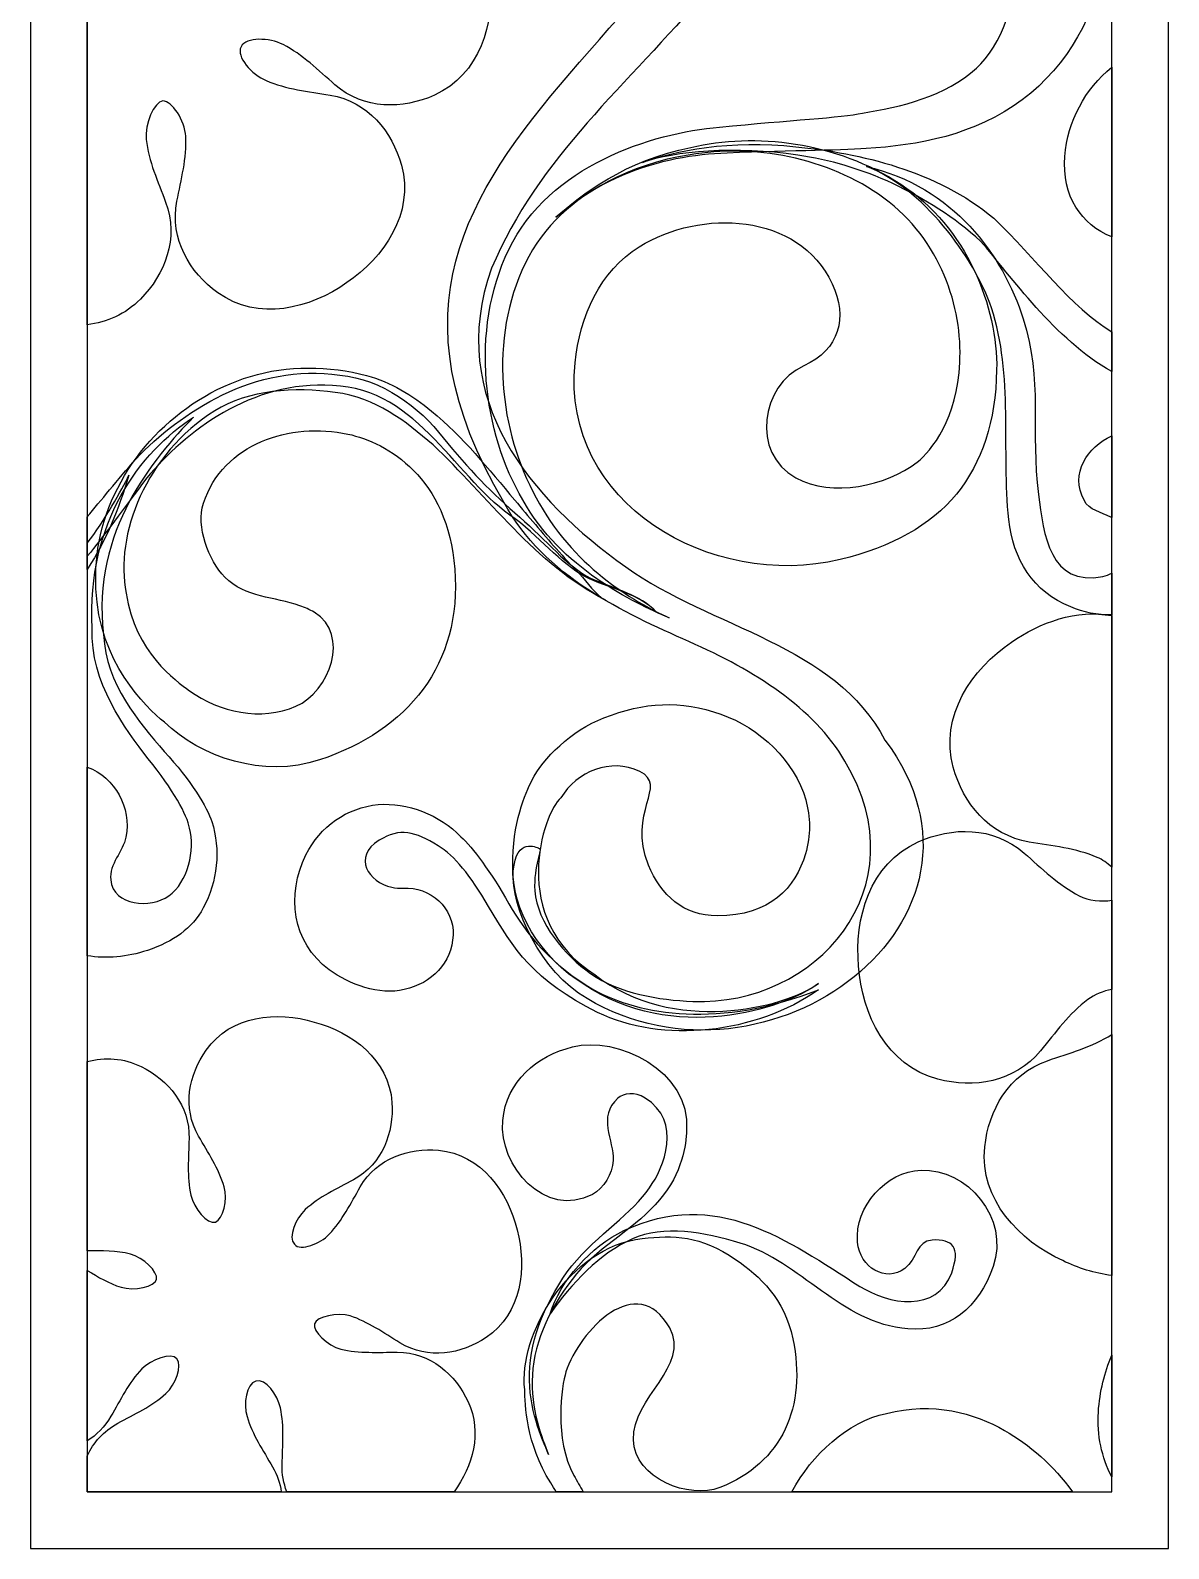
# Model space of a CAD drawing. Header units: centimetres. Extents: x -34 to 22, y -104 to 83.
# Drawn here: x -34.4 to 21.8, y -104.2 to -29.3 of the extents above; entities that cross this region are included whole.
import ezdxf

# ---------------------------------------------------------------- set-up
doc = ezdxf.new("R2010")
doc.units = ezdxf.units.CM
doc.header["$MEASUREMENT"] = 0
doc.layers.add('layer 1', color=7, linetype='Continuous')

msp = doc.modelspace()

# ---------------------------------------------------------------- linework, layer by layer
at = {"layer": 'layer 1', "color": 41}
for points, knots in [([(-34.3872, 83.0276), (-34.3872, 83.0276), (21.77445, 83.0276), (21.77445, 83.0276), (21.77445, 83.0276), (21.77445, 83.0276), (21.77445, -104.1779), (21.77445, -104.1779), (21.77445, -104.1779), (21.77445, -104.1779), (-34.3872, -104.1779), (-34.3872, -104.1779), (-34.3872, -104.1779), (-34.3872, -104.1779), (-34.3872, 83.0276), (-34.3872, 83.0276)], [0, 0, 0, 0, 0.2, 0.2, 0.2, 0.2, 0.4, 0.4, 0.4, 0.4, 0.6, 0.6, 0.6, 0.6, 1, 1, 1, 1]), ([(-31.57912, 80.21952), (-31.57912, 80.21952), (18.96637, 80.21952), (18.96637, 80.21952), (18.96637, 80.21952), (18.96637, 80.21952), (18.96637, -101.36982), (18.96637, -101.36982), (18.96637, -101.36982), (18.96637, -101.36982), (-31.57912, -101.36982), (-31.57912, -101.36982), (-31.57912, -101.36982), (-31.57912, -101.36982), (-31.57912, 80.21952), (-31.57912, 80.21952)], [0, 0, 0, 0, 0.2, 0.2, 0.2, 0.2, 0.4, 0.4, 0.4, 0.4, 0.6, 0.6, 0.6, 0.6, 1, 1, 1, 1]), ([(-9.31114, -69.6242), (-9.40737, -69.60324), (-10.4198, -69.03204), (-10.55868, -70.75728), (-10.55868, -70.75728), (-10.70484, -72.5133), (-9.19526, -75.74508), (-6.92243, -77.04113), (-6.92243, -77.04113), (1.98007, -82.34882), (14.42816, -73.11256), (7.77944, -64.29777), (7.77944, -64.29777), (5.29237, -59.56786), (-0.75993, -58.7877), (-5.01436, -55.75152), (-5.01436, -55.75152), (-9.65098, -52.44276), (-13.93763, -47.4739), (-11.63381, -41.02078), (-11.63381, -41.02078), (-7.05077, -30.10658), (6.33651, -26.2637), (5.03023, -9.3987), (5.03023, -9.3987), (5.20172, -1.86639), (-0.48643, 6.20875), (-8.55732, 5.68161), (-8.55732, 5.68161), (-14.96333, 5.80499), (-19.90292, 1.20635), (-19.93615, -2.79009), (-19.93615, -2.79009), (-20.28683, -6.76303), (-18.0925, -8.68052), (-17.90582, -8.81332), (-17.90582, -8.81332), (-16.96115, -9.626), (-16.02378, -9.82322), (-15.99177, -9.70197), (-15.99177, -9.70197), (-15.924, -9.53007), (-16.72037, -9.16207), (-17.50976, -8.38616), (-17.50976, -8.38616), (-17.66676, -8.26107), (-19.64442, -6.54545), (-19.30347, -2.85634), (-19.30347, -2.85634), (-19.30833, 0.79399), (-14.61195, 5.06635), (-8.5954, 4.93943), (-8.5954, 4.93943), (-2.37678, 4.75042), (2.6633, -2.26883), (3.27582, -9.57647), (3.27582, -9.57647), (4.0576, -29.33644), (-22.18608, -33.69724), (-11.0301, -52.55418), (-11.0301, -52.55418), (-9.00159, -56.26295), (-5.09074, -58.00855), (-1.89381, -59.43578), (-1.89381, -59.43578), (1.37707, -60.88053), (4.23264, -62.68356), (5.80614, -65.32631), (5.80614, -65.32631), (9.57183, -71.65058), (4.32472, -77.42605), (-1.69355, -77.18315), (-1.69355, -77.18315), (-3.38911, -77.11477), (-5.32908, -76.79722), (-6.74618, -75.80687), (-6.74618, -75.80687), (-7.99939, -74.93129), (-9.37952, -73.32041), (-9.49641, -71.72493), (-9.49641, -71.72493), (-9.58889, -70.46383), (-9.05426, -69.67232), (-9.31114, -69.6242)], [0, 0, 0, 0, 0.04545455, 0.04545455, 0.04545455, 0.04545455, 0.09090909, 0.09090909, 0.09090909, 0.09090909, 0.13636364, 0.13636364, 0.13636364, 0.13636364, 0.18181818, 0.18181818, 0.18181818, 0.18181818, 0.22727273, 0.22727273, 0.22727273, 0.22727273, 0.27272727, 0.27272727, 0.27272727, 0.27272727, 0.31818182, 0.31818182, 0.31818182, 0.31818182, 0.36363636, 0.36363636, 0.36363636, 0.36363636, 0.40909091, 0.40909091, 0.40909091, 0.40909091, 0.45454545, 0.45454545, 0.45454545, 0.45454545, 0.5, 0.5, 0.5, 0.5, 0.54545455, 0.54545455, 0.54545455, 0.54545455, 0.59090909, 0.59090909, 0.59090909, 0.59090909, 0.63636364, 0.63636364, 0.63636364, 0.63636364, 0.68181818, 0.68181818, 0.68181818, 0.68181818, 0.72727273, 0.72727273, 0.72727273, 0.72727273, 0.77272727, 0.77272727, 0.77272727, 0.77272727, 0.81818182, 0.81818182, 0.81818182, 0.81818182, 0.86363636, 0.86363636, 0.86363636, 0.86363636, 0.90909091, 0.90909091, 0.90909091, 0.90909091, 1, 1, 1, 1]), ([(-31.57912, -43.80164), (-30.61608, -43.68253), (-29.69725, -43.29466), (-28.9523, -42.53947), (-28.9523, -42.53947), (-27.746, -41.31747), (-27.04839, -39.55161), (-27.71389, -37.75659), (-27.71389, -37.75659), (-28.08756, -36.74598), (-28.55209, -35.73537), (-28.67385, -34.67239), (-28.67385, -34.67239), (-28.76045, -33.91239), (-28.27809, -32.79005), (-27.84607, -32.76422), (-27.84607, -32.76422), (-27.41406, -32.73768), (-26.75524, -33.74627), (-26.71513, -34.50982), (-26.71513, -34.50982), (-26.65891, -35.57766), (-26.95074, -36.65178), (-27.15373, -37.70837), (-27.15373, -37.70837), (-27.51251, -39.59), (-26.53331, -41.21546), (-25.14305, -42.22263), (-25.14305, -42.22263), (-23.15253, -43.66313), (-20.56802, -43.00786), (-18.77512, -41.72639), (-18.77512, -41.72639), (-16.94717, -40.49597), (-15.42888, -38.30377), (-16.0804, -35.93634), (-16.0804, -35.93634), (-16.53683, -34.28018), (-17.71498, -32.79421), (-19.60289, -32.47179), (-19.60289, -32.47179), (-20.66506, -32.29179), (-21.77301, -32.18776), (-22.75404, -31.7606), (-22.75404, -31.7606), (-23.4554, -31.45703), (-24.25521, -30.5783), (-23.99286, -30.08976), (-23.99286, -30.08976), (-23.73071, -29.60325), (-22.59835, -29.63749), (-21.91573, -29.98432), (-21.91573, -29.98432), (-20.96235, -30.4687), (-20.17794, -31.2595), (-19.36414, -31.96228), (-19.36414, -31.96228), (-17.91524, -33.21437), (-16.01618, -33.17953), (-14.44927, -32.47949), (-14.44927, -32.47949), (-12.20723, -31.47587), (-11.48207, -28.90959), (-11.6956, -26.71668), (-11.6956, -26.71668), (-11.84632, -24.5182), (-12.98578, -22.10751), (-15.36355, -21.48709), (-15.36355, -21.48709), (-17.02466, -21.05436), (-18.90214, -21.33282), (-20.12354, -22.80614), (-20.12354, -22.80614), (-20.81203, -23.63533), (-21.45515, -24.54332), (-22.31503, -25.18056), (-22.31503, -25.18056), (-22.92988, -25.63416), (-24.08392, -25.79542), (-24.38092, -25.41779), (-24.38092, -25.41779), (-24.67963, -25.03956), (-24.07592, -23.98216), (-23.43453, -23.56554), (-23.43453, -23.56554), (-22.53869, -22.98269), (-21.46214, -22.69796), (-20.44525, -22.34414), (-20.44525, -22.34414), (-18.63655, -21.71601), (-17.717, -20.05419), (-17.54116, -18.34638), (-17.54116, -18.34638), (-17.28884, -15.90358), (-19.14889, -13.99196), (-21.15501, -13.08042), (-21.15501, -13.08042), (-23.13369, -12.11246), (-25.79174, -11.89326), (-27.51738, -13.64088), (-27.51738, -13.64088), (-28.72206, -14.8643), (-29.41998, -16.62945), (-28.75549, -18.42447), (-28.75549, -18.42447), (-28.3807, -19.43437), (-27.91657, -20.44569), (-27.79512, -21.50796), (-27.79512, -21.50796), (-27.70892, -22.26877), (-28.19685, -23.34147), (-28.6236, -23.41684), (-28.6236, -23.41684), (-29.04934, -23.4922), (-29.71312, -22.43479), (-29.75394, -21.67134), (-29.75394, -21.67134), (-29.81006, -20.6035), (-29.51833, -19.52928), (-29.31595, -18.47127), (-29.31595, -18.47127), (-28.95585, -16.59106), (-29.93576, -14.96418), (-31.32602, -13.95772), (-31.32602, -13.95772), (-31.40935, -13.89743), (-31.49381, -13.84114), (-31.57912, -13.78808), (-31.57912, -13.78808), (-31.57912, -13.78808), (-31.57912, -43.80164), (-31.57912, -43.80164)], [0, 0, 0, 0, 0.02941176, 0.02941176, 0.02941176, 0.02941176, 0.05882353, 0.05882353, 0.05882353, 0.05882353, 0.08823529, 0.08823529, 0.08823529, 0.08823529, 0.11764706, 0.11764706, 0.11764706, 0.11764706, 0.14705882, 0.14705882, 0.14705882, 0.14705882, 0.17647059, 0.17647059, 0.17647059, 0.17647059, 0.20588235, 0.20588235, 0.20588235, 0.20588235, 0.23529412, 0.23529412, 0.23529412, 0.23529412, 0.26470588, 0.26470588, 0.26470588, 0.26470588, 0.29411765, 0.29411765, 0.29411765, 0.29411765, 0.32352941, 0.32352941, 0.32352941, 0.32352941, 0.35294118, 0.35294118, 0.35294118, 0.35294118, 0.38235294, 0.38235294, 0.38235294, 0.38235294, 0.41176471, 0.41176471, 0.41176471, 0.41176471, 0.44117647, 0.44117647, 0.44117647, 0.44117647, 0.47058824, 0.47058824, 0.47058824, 0.47058824, 0.5, 0.5, 0.5, 0.5, 0.52941176, 0.52941176, 0.52941176, 0.52941176, 0.55882353, 0.55882353, 0.55882353, 0.55882353, 0.58823529, 0.58823529, 0.58823529, 0.58823529, 0.61764706, 0.61764706, 0.61764706, 0.61764706, 0.64705882, 0.64705882, 0.64705882, 0.64705882, 0.67647059, 0.67647059, 0.67647059, 0.67647059, 0.70588235, 0.70588235, 0.70588235, 0.70588235, 0.73529412, 0.73529412, 0.73529412, 0.73529412, 0.76470588, 0.76470588, 0.76470588, 0.76470588, 0.79411765, 0.79411765, 0.79411765, 0.79411765, 0.82352941, 0.82352941, 0.82352941, 0.82352941, 0.85294118, 0.85294118, 0.85294118, 0.85294118, 0.88235294, 0.88235294, 0.88235294, 0.88235294, 0.91176471, 0.91176471, 0.91176471, 0.91176471, 0.94117647, 0.94117647, 0.94117647, 0.94117647, 1, 1, 1, 1]), ([(11.53166, -25.14217), (12.50945, -24.85875), (13.3822, -24.9408), (13.84076, -26.04733), (13.84076, -26.04733), (14.50656, -27.65324), (13.47296, -30.05735), (12.29268, -31.15274), (12.29268, -31.15274), (10.81025, -32.52831), (8.50987, -33.07064), (6.66977, -33.36662), (6.66977, -33.36662), (5.63414, -33.59058), (3.08387, -33.70717), (-0.3821, -34.05653), (-0.3821, -34.05653), (-3.76916, -34.34572), (-8.77236, -35.95629), (-10.7879, -40.08735), (-10.7879, -40.08735), (-12.71917, -44.14579), (-12.03311, -49.16884), (-10.09141, -52.43658), (-10.09141, -52.43658), (-8.22335, -55.80895), (-4.62793, -57.50674), (-2.8716, -58.2633), (-2.8716, -58.2633), (-4.61922, -57.48081), (-7.70766, -55.65509), (-9.42692, -52.33711), (-9.42692, -52.33711), (-11.23117, -49.12174), (-11.78524, -44.48016), (-9.97482, -40.7877), (-9.97482, -40.7877), (-8.16683, -37.0136), (-3.86134, -35.57482), (-0.62885, -35.37385), (-0.62885, -35.37385), (2.73238, -35.17208), (5.50773, -35.24815), (6.85159, -35.10654), (6.85159, -35.10654), (9.35304, -34.97384), (12.24143, -34.44945), (14.55052, -32.70628), (14.55052, -32.70628), (16.82993, -31.01458), (18.20662, -28.3778), (18.57756, -25.99152), (18.57756, -25.99152), (18.87313, -24.31643), (18.67287, -22.17417), (17.3286, -20.23773), (17.3286, -20.23773), (16.06405, -18.26534), (13.29357, -17.10816), (10.90972, -17.15222), (10.90972, -17.15222), (7.45743, -17.21574), (3.93565, -20.23844), (4.47483, -23.62135), (4.47483, -23.62135), (4.72503, -25.191), (6.18649, -26.39356), (7.70448, -26.34463), (7.70448, -26.34463), (9.66776, -26.28152), (10.21636, -25.52283), (11.53166, -25.14217)], [0, 0, 0, 0, 0.05263158, 0.05263158, 0.05263158, 0.05263158, 0.10526316, 0.10526316, 0.10526316, 0.10526316, 0.15789474, 0.15789474, 0.15789474, 0.15789474, 0.21052632, 0.21052632, 0.21052632, 0.21052632, 0.26315789, 0.26315789, 0.26315789, 0.26315789, 0.31578947, 0.31578947, 0.31578947, 0.31578947, 0.36842105, 0.36842105, 0.36842105, 0.36842105, 0.42105263, 0.42105263, 0.42105263, 0.42105263, 0.47368421, 0.47368421, 0.47368421, 0.47368421, 0.52631579, 0.52631579, 0.52631579, 0.52631579, 0.57894737, 0.57894737, 0.57894737, 0.57894737, 0.63157895, 0.63157895, 0.63157895, 0.63157895, 0.68421053, 0.68421053, 0.68421053, 0.68421053, 0.73684211, 0.73684211, 0.73684211, 0.73684211, 0.78947368, 0.78947368, 0.78947368, 0.78947368, 0.84210526, 0.84210526, 0.84210526, 0.84210526, 0.89473684, 0.89473684, 0.89473684, 0.89473684, 1, 1, 1, 1]), ([(18.96637, -31.10555), (17.65039, -32.16727), (16.7929, -33.75596), (16.65267, -35.50158), (16.65267, -35.50158), (16.49753, -37.43317), (17.47603, -38.90199), (18.96637, -39.46265), (18.96637, -39.46265), (18.96637, -39.46265), (18.96637, -31.10555), (18.96637, -31.10555)], [0, 0, 0, 0, 0.25, 0.25, 0.25, 0.25, 0.5, 0.5, 0.5, 0.5, 1, 1, 1, 1]), ([(-7.51318, -45.68718), (-8.21778, -52.61283), (-0.80753, -56.90677), (5.56536, -55.38463), (5.56536, -55.38463), (10.67563, -54.16394), (13.17698, -51.10973), (13.28931, -46.03026), (13.28931, -46.03026), (13.35708, -42.96977), (11.80344, -38.96087), (8.5595, -36.87472), (8.5595, -36.87472), (5.38354, -34.767), (1.34496, -34.30632), (-1.7989, -35.05589), (-1.7989, -35.05589), (-5.01669, -35.6903), (-7.25255, -37.41107), (-8.45754, -38.50444), (-8.45754, -38.50444), (-7.2253, -37.43862), (-4.94761, -35.8627), (-1.838, -35.42511), (-1.838, -35.42511), (1.20254, -34.86465), (4.97067, -35.53542), (7.72089, -37.55552), (7.72089, -37.55552), (10.51893, -39.60469), (11.61746, -42.95579), (11.46876, -45.67431), (11.46876, -45.67431), (11.35815, -48.40104), (10.07536, -50.03703), (9.36803, -50.57865), (9.36803, -50.57865), (7.81439, -51.76824), (5.18075, -52.34167), (3.37347, -51.35162), (3.37347, -51.35162), (1.15959, -50.13893), (1.63911, -46.78743), (3.77651, -45.83132), (3.77651, -45.83132), (5.5371, -45.04366), (5.94845, -43.4342), (5.17275, -41.78261), (5.17275, -41.78261), (3.51791, -38.25809), (-1.32292, -38.07485), (-4.34177, -39.95679), (-4.34177, -39.95679), (-6.27962, -41.16492), (-7.27737, -43.36866), (-7.51318, -45.68718)], [0, 0, 0, 0, 0.06666667, 0.06666667, 0.06666667, 0.06666667, 0.13333333, 0.13333333, 0.13333333, 0.13333333, 0.2, 0.2, 0.2, 0.2, 0.26666667, 0.26666667, 0.26666667, 0.26666667, 0.33333333, 0.33333333, 0.33333333, 0.33333333, 0.4, 0.4, 0.4, 0.4, 0.46666667, 0.46666667, 0.46666667, 0.46666667, 0.53333333, 0.53333333, 0.53333333, 0.53333333, 0.6, 0.6, 0.6, 0.6, 0.66666667, 0.66666667, 0.66666667, 0.66666667, 0.73333333, 0.73333333, 0.73333333, 0.73333333, 0.8, 0.8, 0.8, 0.8, 0.86666667, 0.86666667, 0.86666667, 0.86666667, 1, 1, 1, 1]), ([(18.96637, -44.15399), (16.96331, -42.95635), (15.21935, -40.52679), (13.14416, -38.54556), (13.14416, -38.54556), (10.32971, -36.19909), (6.55784, -35.33962), (3.37762, -35.02348), (3.37762, -35.02348), (0.18079, -34.65284), (-2.65979, -35.23457), (-4.18588, -35.79777), (-4.18588, -35.79777), (-2.64966, -35.25656), (0.40688, -34.97081), (3.48337, -35.44121), (3.48337, -35.44121), (6.54903, -35.85226), (9.91795, -37.36053), (12.4979, -39.6762), (12.4979, -39.6762), (14.01172, -41.41286), (16.14053, -44.51886), (18.96637, -46.11488), (18.96637, -46.11488), (18.96637, -46.11488), (18.96637, -44.15399), (18.96637, -44.15399)], [0, 0, 0, 0, 0.125, 0.125, 0.125, 0.125, 0.25, 0.25, 0.25, 0.25, 0.375, 0.375, 0.375, 0.375, 0.5, 0.5, 0.5, 0.5, 0.625, 0.625, 0.625, 0.625, 0.75, 0.75, 0.75, 0.75, 1, 1, 1, 1]), ([(18.96637, -56.06286), (18.83057, -56.13108), (18.68174, -56.18369), (18.52103, -56.21656), (18.52103, -56.21656), (15.91951, -56.74936), (15.5981, -54.15868), (15.3471, -52.17312), (15.3471, -52.17312), (14.95002, -49.03068), (15.57572, -46.54949), (14.60076, -43.50754), (14.60076, -43.50754), (13.59603, -40.37412), (11.15303, -36.98604), (6.86486, -36.00339), (6.86486, -36.00339), (9.57811, -36.98848), (12.19818, -40.47987), (13.02899, -42.97149), (13.02899, -42.97149), (14.13319, -46.28248), (13.52594, -50.02103), (13.88887, -53.41893), (13.88887, -53.41893), (14.0944, -55.34239), (15.08515, -57.00625), (16.94966, -57.71186), (16.94966, -57.71186), (17.55623, -58.00711), (18.26314, -58.12891), (18.96637, -58.11451), (18.96637, -58.11451), (18.96637, -58.11451), (18.96637, -56.06286), (18.96637, -56.06286)], [0, 0, 0, 0, 0.1, 0.1, 0.1, 0.1, 0.2, 0.2, 0.2, 0.2, 0.3, 0.3, 0.3, 0.3, 0.4, 0.4, 0.4, 0.4, 0.5, 0.5, 0.5, 0.5, 0.6, 0.6, 0.6, 0.6, 0.7, 0.7, 0.7, 0.7, 0.8, 0.8, 0.8, 0.8, 1, 1, 1, 1]), ([(-31.57912, -55.22392), (-30.77872, -54.25298), (-29.78558, -52.87344), (-28.63414, -51.35091), (-28.63414, -51.35091), (-26.77165, -49.11334), (-23.46725, -46.52538), (-19.48276, -46.80809), (-19.48276, -46.80809), (-15.20968, -46.92043), (-13.3403, -51.53932), (-10.46022, -53.37284), (-10.46022, -53.37284), (-9.09093, -54.47694), (-8.00628, -55.77786), (-6.79926, -56.3453), (-6.79926, -56.3453), (-5.56216, -56.87294), (-4.28181, -57.14441), (-3.53537, -57.93663), (-3.53537, -57.93663), (-4.27198, -57.14026), (-5.54362, -56.83941), (-6.74304, -56.2979), (-6.74304, -56.2979), (-7.90093, -55.73673), (-8.92653, -54.43511), (-10.24456, -53.29889), (-10.24456, -53.29889), (-11.56371, -52.14303), (-12.81824, -50.90492), (-14.01452, -49.38278), (-14.01452, -49.38278), (-15.18699, -47.86752), (-17.04006, -46.49125), (-19.11354, -46.28532), (-19.11354, -46.28532), (-23.31652, -45.66489), (-26.99845, -48.14325), (-29.17363, -50.41567), (-29.17363, -50.41567), (-30.11223, -51.4964), (-30.90474, -52.47449), (-31.57912, -53.27864), (-31.57912, -53.27864), (-31.57912, -53.27864), (-31.57912, -55.22392), (-31.57912, -55.22392)], [0, 0, 0, 0, 0.07692308, 0.07692308, 0.07692308, 0.07692308, 0.15384615, 0.15384615, 0.15384615, 0.15384615, 0.23076923, 0.23076923, 0.23076923, 0.23076923, 0.30769231, 0.30769231, 0.30769231, 0.30769231, 0.38461538, 0.38461538, 0.38461538, 0.38461538, 0.46153846, 0.46153846, 0.46153846, 0.46153846, 0.53846154, 0.53846154, 0.53846154, 0.53846154, 0.61538462, 0.61538462, 0.61538462, 0.61538462, 0.69230769, 0.69230769, 0.69230769, 0.69230769, 0.76923077, 0.76923077, 0.76923077, 0.76923077, 0.84615385, 0.84615385, 0.84615385, 0.84615385, 1, 1, 1, 1]), ([(-21.08806, -57.66303), (-20.84475, -57.74954), (-20.60823, -57.85499), (-20.38346, -57.99072), (-20.38346, -57.99072), (-18.56504, -59.09067), (-19.63875, -61.89742), (-21.28558, -62.6243), (-21.28558, -62.6243), (-22.98327, -63.37347), (-25.08157, -62.92646), (-26.53331, -61.8569), (-26.53331, -61.8569), (-27.22008, -61.35094), (-29.2186, -59.98641), (-29.65346, -57.04048), (-29.65346, -57.04048), (-30.24846, -54.19707), (-28.67456, -50.15464), (-25.2875, -48.04762), (-25.2875, -48.04762), (-23.62891, -47.01534), (-21.32954, -46.8555), (-19.34317, -47.14307), (-19.34317, -47.14307), (-17.3405, -47.39853), (-15.87832, -48.56615), (-14.51906, -49.73376), (-14.51906, -49.73376), (-11.87286, -52.20452), (-9.42692, -55.67464), (-6.03226, -57.37202), (-6.03226, -57.37202), (-6.47816, -57.14897), (-6.93641, -56.47233), (-7.2798, -56.11152), (-7.2798, -56.11152), (-7.67373, -55.69763), (-8.05905, -55.27605), (-8.439, -54.8496), (-8.439, -54.8496), (-9.13702, -54.06731), (-9.81042, -53.26364), (-10.48291, -52.45927), (-10.48291, -52.45927), (-11.76438, -50.92548), (-13.04787, -49.33628), (-14.59584, -48.06018), (-14.59584, -48.06018), (-15.53524, -47.28579), (-16.6125, -46.63073), (-17.79551, -46.31145), (-17.79551, -46.31145), (-19.62548, -45.81764), (-21.71335, -45.79992), (-23.52944, -46.35369), (-23.52944, -46.35369), (-27.1356, -47.45364), (-30.06593, -50.48901), (-30.92469, -54.17022), (-30.92469, -54.17022), (-31.12576, -55.03183), (-31.18786, -55.94681), (-31.15119, -56.8304), (-31.15119, -56.8304), (-31.00147, -60.43798), (-28.7091, -62.64841), (-27.77142, -63.41611), (-27.77142, -63.41611), (-25.99311, -65.11906), (-22.89706, -66.2022), (-20.1204, -65.27192), (-20.1204, -65.27192), (-15.75829, -63.81045), (-13.08515, -60.56854), (-13.44808, -55.85646), (-13.44808, -55.85646), (-13.79532, -51.34636), (-16.75806, -49.62001), (-18.71789, -49.19781), (-18.71789, -49.19781), (-21.57275, -48.58256), (-24.87746, -49.65738), (-25.84694, -52.6103), (-25.84694, -52.6103), (-26.22031, -53.74732), (-25.60748, -55.43589), (-24.79227, -56.25495), (-24.79227, -56.25495), (-23.77407, -57.27842), (-22.33833, -57.21977), (-21.08806, -57.66303)], [0, 0, 0, 0, 0.04166667, 0.04166667, 0.04166667, 0.04166667, 0.08333333, 0.08333333, 0.08333333, 0.08333333, 0.125, 0.125, 0.125, 0.125, 0.16666667, 0.16666667, 0.16666667, 0.16666667, 0.20833333, 0.20833333, 0.20833333, 0.20833333, 0.25, 0.25, 0.25, 0.25, 0.29166667, 0.29166667, 0.29166667, 0.29166667, 0.33333333, 0.33333333, 0.33333333, 0.33333333, 0.375, 0.375, 0.375, 0.375, 0.41666667, 0.41666667, 0.41666667, 0.41666667, 0.45833333, 0.45833333, 0.45833333, 0.45833333, 0.5, 0.5, 0.5, 0.5, 0.54166667, 0.54166667, 0.54166667, 0.54166667, 0.58333333, 0.58333333, 0.58333333, 0.58333333, 0.625, 0.625, 0.625, 0.625, 0.66666667, 0.66666667, 0.66666667, 0.66666667, 0.70833333, 0.70833333, 0.70833333, 0.70833333, 0.75, 0.75, 0.75, 0.75, 0.79166667, 0.79166667, 0.79166667, 0.79166667, 0.83333333, 0.83333333, 0.83333333, 0.83333333, 0.875, 0.875, 0.875, 0.875, 0.91666667, 0.91666667, 0.91666667, 0.91666667, 1, 1, 1, 1]), ([(-31.57912, -74.9325), (-30.63564, -75.08566), (-29.63103, -75.00695), (-28.61348, -74.66782), (-28.61348, -74.66782), (-27.31813, -74.23611), (-26.41429, -73.59715), (-25.85666, -72.56881), (-25.85666, -72.56881), (-25.15207, -71.26921), (-24.9828, -69.71881), (-25.43619, -68.30718), (-25.43619, -68.30718), (-25.65043, -67.63996), (-26.4698, -66.25811), (-27.78783, -64.8482), (-27.78783, -64.8482), (-29.00325, -63.40912), (-30.6665, -61.56588), (-30.77285, -59.07841), (-30.77285, -59.07841), (-31.40067, -53.96814), (-28.24669, -50.32947), (-26.34105, -48.36407), (-26.34105, -48.36407), (-28.96142, -50.09153), (-31.60519, -53.51526), (-31.33402, -58.77625), (-31.33402, -58.77625), (-31.43835, -61.44717), (-29.70441, -63.73367), (-28.5762, -65.21742), (-28.5762, -65.21742), (-27.33667, -66.72984), (-26.65131, -68.00006), (-26.53118, -68.64084), (-26.53118, -68.64084), (-26.25556, -69.69612), (-26.60452, -71.31216), (-27.55506, -71.97726), (-27.55506, -71.97726), (-28.44361, -72.5988), (-30.27773, -72.50287), (-30.42187, -71.18615), (-30.42187, -71.18615), (-30.50736, -70.40518), (-29.81046, -69.79549), (-29.6726, -69.07489), (-29.6726, -69.07489), (-29.39339, -67.61454), (-30.19678, -66.14877), (-31.57912, -65.62283), (-31.57912, -65.62283), (-31.57912, -65.62283), (-31.57912, -74.9325), (-31.57912, -74.9325)], [0, 0, 0, 0, 0.06666667, 0.06666667, 0.06666667, 0.06666667, 0.13333333, 0.13333333, 0.13333333, 0.13333333, 0.2, 0.2, 0.2, 0.2, 0.26666667, 0.26666667, 0.26666667, 0.26666667, 0.33333333, 0.33333333, 0.33333333, 0.33333333, 0.4, 0.4, 0.4, 0.4, 0.46666667, 0.46666667, 0.46666667, 0.46666667, 0.53333333, 0.53333333, 0.53333333, 0.53333333, 0.6, 0.6, 0.6, 0.6, 0.66666667, 0.66666667, 0.66666667, 0.66666667, 0.73333333, 0.73333333, 0.73333333, 0.73333333, 0.8, 0.8, 0.8, 0.8, 0.86666667, 0.86666667, 0.86666667, 0.86666667, 1, 1, 1, 1]), ([(18.92307, -53.29049), (18.93754, -53.2974), (18.95199, -53.30453), (18.96637, -53.31185), (18.96637, -53.31185), (18.96637, -53.31185), (18.96637, -49.28396), (18.96637, -49.28396), (18.96637, -49.28396), (17.7785, -49.82802), (16.8994, -51.14173), (17.60048, -52.46271), (17.60048, -52.46271), (17.86394, -52.95926), (18.42825, -53.04931), (18.92307, -53.29049)], [0, 0, 0, 0, 0.2, 0.2, 0.2, 0.2, 0.4, 0.4, 0.4, 0.4, 0.6, 0.6, 0.6, 0.6, 1, 1, 1, 1]), ([(-31.57912, -55.87882), (-30.59432, -54.31794), (-30.05439, -53.00467), (-29.52704, -51.22004), (-29.52704, -51.22004), (-29.8728, -51.96336), (-30.73121, -53.46198), (-31.57912, -54.5805), (-31.57912, -54.5805), (-31.57912, -54.5805), (-31.57912, -55.87882), (-31.57912, -55.87882)], [0, 0, 0, 0, 0.25, 0.25, 0.25, 0.25, 0.5, 0.5, 0.5, 0.5, 1, 1, 1, 1]), ([(18.96637, -58.15497), (17.25034, -57.83496), (15.41031, -58.4751), (14.01895, -59.46983), (14.01895, -59.46983), (12.0714, -60.77939), (10.45497, -63.11297), (11.14874, -65.63533), (11.14874, -65.63533), (11.63445, -67.39822), (12.88931, -68.98195), (14.90039, -69.32377), (14.90039, -69.32377), (16.03079, -69.51554), (17.21058, -69.62632), (18.25544, -70.08107), (18.25544, -70.08107), (18.49621, -70.18559), (18.74654, -70.3604), (18.96637, -70.56448), (18.96637, -70.56448), (18.96637, -70.56448), (18.96637, -58.15497), (18.96637, -58.15497)], [0, 0, 0, 0, 0.14285714, 0.14285714, 0.14285714, 0.14285714, 0.28571429, 0.28571429, 0.28571429, 0.28571429, 0.42857143, 0.42857143, 0.42857143, 0.42857143, 0.57142857, 0.57142857, 0.57142857, 0.57142857, 0.71428571, 0.71428571, 0.71428571, 0.71428571, 1, 1, 1, 1]), ([(3.86758, -67.23975), (3.31593, -65.30818), (1.61227, -63.69872), (-0.31474, -63.01509), (-0.31474, -63.01509), (-2.31053, -62.30705), (-4.10242, -62.41766), (-6.09193, -63.19347), (-6.09193, -63.19347), (-7.71526, -63.82645), (-9.09549, -65.19929), (-9.64126, -66.27898), (-9.64126, -66.27898), (-9.93957, -66.89039), (-10.64002, -68.41952), (-10.57995, -70.50566), (-10.57995, -70.50566), (-10.65258, -72.62604), (-9.21025, -75.07502), (-7.06658, -76.34393), (-7.06658, -76.34393), (-2.68633, -79.31082), (2.81868, -77.56249), (4.49854, -76.30128), (4.49854, -76.30128), (2.76277, -77.54436), (-2.66678, -78.83059), (-6.51554, -75.88041), (-6.51554, -75.88041), (-10.87623, -73.11246), (-9.07067, -67.878), (-8.21991, -67.14585), (-8.21991, -67.14585), (-7.40368, -65.84038), (-5.76799, -65.14732), (-4.31979, -65.84352), (-4.31979, -65.84352), (-2.87788, -66.53687), (-4.96017, -67.8389), (-3.88818, -70.45957), (-3.88818, -70.45957), (-3.28022, -71.94555), (-2.1594, -72.96102), (-0.49342, -72.96102), (-0.49342, -72.96102), (2.12695, -72.96102), (3.35047, -71.58262), (3.85502, -69.90377), (3.85502, -69.90377), (4.13003, -68.98767), (4.10876, -68.08282), (3.86758, -67.23975)], [0, 0, 0, 0, 0.07142857, 0.07142857, 0.07142857, 0.07142857, 0.14285714, 0.14285714, 0.14285714, 0.14285714, 0.21428571, 0.21428571, 0.21428571, 0.21428571, 0.28571429, 0.28571429, 0.28571429, 0.28571429, 0.35714286, 0.35714286, 0.35714286, 0.35714286, 0.42857143, 0.42857143, 0.42857143, 0.42857143, 0.5, 0.5, 0.5, 0.5, 0.57142857, 0.57142857, 0.57142857, 0.57142857, 0.64285714, 0.64285714, 0.64285714, 0.64285714, 0.71428571, 0.71428571, 0.71428571, 0.71428571, 0.78571429, 0.78571429, 0.78571429, 0.78571429, 0.85714286, 0.85714286, 0.85714286, 0.85714286, 1, 1, 1, 1]), ([(-16.56053, -71.55577), (-17.69644, -71.2996), (-18.51966, -70.07435), (-17.17468, -69.2326), (-17.17468, -69.2326), (-16.16164, -68.5986), (-15.40234, -68.80798), (-14.26299, -69.50417), (-14.26299, -69.50417), (-13.45892, -69.99555), (-12.68139, -70.94994), (-11.77765, -72.50003), (-11.77765, -72.50003), (-10.55554, -74.59631), (-9.54209, -76.17467), (-6.40138, -77.72304), (-6.40138, -77.72304), (-3.22997, -79.28641), (1.41546, -78.79503), (4.49752, -76.60628), (4.49752, -76.60628), (-0.32659, -78.52701), (-4.38128, -77.86961), (-6.58006, -76.60628), (-6.58006, -76.60628), (-8.67948, -75.40028), (-9.90088, -73.89941), (-10.77889, -72.36288), (-10.77889, -72.36288), (-11.6722, -70.79951), (-12.56632, -69.57811), (-13.14623, -69.05746), (-13.14623, -69.05746), (-14.1624, -67.98264), (-15.81896, -67.34864), (-17.21874, -67.47556), (-17.21874, -67.47556), (-18.76772, -67.61555), (-20.10014, -68.56335), (-20.78793, -69.95088), (-20.78793, -69.95088), (-21.76227, -71.91689), (-21.47642, -74.27906), (-19.64017, -75.62464), (-19.64017, -75.62464), (-18.65681, -76.34565), (-17.16039, -76.88615), (-15.93798, -76.60253), (-15.93798, -76.60253), (-14.56869, -76.28528), (-13.60691, -75.30577), (-13.52972, -73.90984), (-13.52972, -73.90984), (-13.45679, -72.59393), (-14.67991, -71.49328), (-15.98934, -71.59832), (-15.98934, -71.59832), (-16.18261, -71.61361), (-16.37598, -71.59791), (-16.56053, -71.55577)], [0, 0, 0, 0, 0.0625, 0.0625, 0.0625, 0.0625, 0.125, 0.125, 0.125, 0.125, 0.1875, 0.1875, 0.1875, 0.1875, 0.25, 0.25, 0.25, 0.25, 0.3125, 0.3125, 0.3125, 0.3125, 0.375, 0.375, 0.375, 0.375, 0.4375, 0.4375, 0.4375, 0.4375, 0.5, 0.5, 0.5, 0.5, 0.5625, 0.5625, 0.5625, 0.5625, 0.625, 0.625, 0.625, 0.625, 0.6875, 0.6875, 0.6875, 0.6875, 0.75, 0.75, 0.75, 0.75, 0.8125, 0.8125, 0.8125, 0.8125, 0.875, 0.875, 0.875, 0.875, 1, 1, 1, 1]), ([(18.96637, -72.18975), (18.47844, -72.28122), (17.82215, -72.20629), (17.36288, -71.97328), (17.36288, -71.97328), (16.34888, -71.45673), (15.51198, -70.61616), (14.64477, -69.86556), (14.64477, -69.86556), (13.1018, -68.53228), (11.08112, -68.56938), (9.41196, -69.31633), (9.41196, -69.31633), (7.02476, -70.38502), (6.25225, -73.1178), (6.47973, -75.45291), (6.47973, -75.45291), (6.64206, -77.79395), (7.85421, -80.3616), (10.38476, -81.02084), (10.38476, -81.02084), (12.15434, -81.48239), (14.15421, -81.18652), (15.45481, -79.61616), (15.45481, -79.61616), (16.18687, -78.73407), (16.87244, -77.76645), (17.78764, -77.08863), (17.78764, -77.08863), (18.10855, -76.85147), (18.55239, -76.66636), (18.96637, -76.5979), (18.96637, -76.5979), (18.96637, -76.5979), (18.96637, -72.18975), (18.96637, -72.18975)], [0, 0, 0, 0, 0.1, 0.1, 0.1, 0.1, 0.2, 0.2, 0.2, 0.2, 0.3, 0.3, 0.3, 0.3, 0.4, 0.4, 0.4, 0.4, 0.5, 0.5, 0.5, 0.5, 0.6, 0.6, 0.6, 0.6, 0.7, 0.7, 0.7, 0.7, 0.8, 0.8, 0.8, 0.8, 1, 1, 1, 1]), ([(-13.48403, -101.36982), (-12.55909, -100.10648), (-12.07872, -98.4701), (-12.79129, -96.93502), (-12.79129, -96.93502), (-13.41567, -95.59045), (-14.6321, -94.49222), (-16.28562, -94.48909), (-16.28562, -94.48909), (-17.2156, -94.48706), (-18.17414, -94.55715), (-19.0707, -94.3338), (-19.0707, -94.3338), (-19.71097, -94.17467), (-20.4731, -93.44565), (-20.36432, -93.08839), (-20.36432, -93.08839), (-20.25502, -92.73103), (-19.24025, -92.50312), (-18.61113, -92.70034), (-18.61113, -92.70034), (-17.72987, -92.97839), (-16.9489, -93.53885), (-16.15505, -94.02222), (-16.15505, -94.02222), (-14.74171, -94.88068), (-13.13093, -94.57913), (-11.89727, -93.75876), (-11.89727, -93.75876), (-10.13082, -92.58304), (-9.88062, -90.29491), (-10.37543, -88.45795), (-10.37543, -88.45795), (-10.81859, -86.60803), (-12.13289, -84.71839), (-14.24475, -84.52998), (-14.24475, -84.52998), (-15.72131, -84.39871), (-17.27901, -84.90264), (-18.10992, -86.33271), (-18.10992, -86.33271), (-18.57689, -87.13738), (-18.99594, -88.00253), (-19.63702, -88.66804), (-19.63702, -88.66804), (-20.09528, -89.14158), (-21.04613, -89.52336), (-21.36237, -89.16488), (-21.36237, -89.16488), (-21.67677, -88.80518), (-21.30757, -87.89962), (-20.82034, -87.4519), (-20.82034, -87.4519), (-20.14097, -86.82854), (-19.26497, -86.43218), (-18.45016, -85.98588), (-18.45016, -85.98588), (-16.99995, -85.19224), (-16.45407, -83.64529), (-16.54827, -82.16741), (-16.54827, -82.16741), (-16.6827, -80.04996), (-18.5392, -78.68898), (-20.37718, -78.19973), (-20.37718, -78.19973), (-22.20088, -77.6574), (-24.49538, -77.85077), (-25.71465, -79.58584), (-25.71465, -79.58584), (-26.56541, -80.79913), (-26.9081, -82.4023), (-26.08488, -83.8348), (-26.08488, -83.8348), (-25.62217, -84.64202), (-25.08197, -85.43697), (-24.82691, -86.3243), (-24.82691, -86.3243), (-24.6458, -86.95809), (-24.8646, -87.94105), (-25.25954, -88.06706), (-25.25954, -88.06706), (-25.65499, -88.1952), (-26.32778, -87.38728), (-26.47151, -86.74203), (-26.47151, -86.74203), (-26.67218, -85.84133), (-26.57726, -84.88481), (-26.55599, -83.95524), (-26.55599, -83.95524), (-26.51832, -82.30284), (-27.58443, -81.05774), (-28.9129, -80.40033), (-28.9129, -80.40033), (-29.78922, -79.96563), (-30.70975, -79.92897), (-31.57912, -80.14771), (-31.57912, -80.14771), (-31.57912, -80.14771), (-31.57912, -89.48774), (-31.57912, -89.48774), (-31.57912, -89.48774), (-30.86085, -89.47856), (-30.13844, -89.47727), (-29.45239, -89.64754), (-29.45239, -89.64754), (-28.81069, -89.80739), (-28.08999, -90.52627), (-28.15816, -90.89477), (-28.15816, -90.89477), (-28.22582, -91.26115), (-29.28211, -91.47853), (-29.91165, -91.28111), (-29.91165, -91.28111), (-30.50078, -91.09594), (-31.04538, -90.78342), (-31.57912, -90.4524), (-31.57912, -90.4524), (-31.57912, -90.4524), (-31.57912, -98.86282), (-31.57912, -98.86282), (-31.57912, -98.86282), (-31.11871, -98.57307), (-30.71621, -98.17324), (-30.41174, -97.64863), (-30.41174, -97.64863), (-29.94518, -96.84426), (-29.52674, -95.97952), (-28.88606, -95.31442), (-28.88606, -95.31442), (-28.42679, -94.84047), (-27.42904, -94.48523), (-27.16001, -94.81748), (-27.16001, -94.81748), (-26.88925, -95.1483), (-27.21451, -96.08324), (-27.70062, -96.52984), (-27.70062, -96.52984), (-28.3807, -97.15351), (-29.25669, -97.54987), (-30.0718, -97.99628), (-30.0718, -97.99628), (-30.77953, -98.38312), (-31.27156, -98.94893), (-31.57912, -99.59889), (-31.57912, -99.59889), (-31.57912, -99.59889), (-31.57912, -101.36982), (-31.57912, -101.36982), (-31.57912, -101.36982), (-31.57912, -101.36982), (-22.00611, -101.36982), (-22.00611, -101.36982), (-22.00611, -101.36982), (-22.06884, -100.95686), (-22.20759, -100.54504), (-22.43678, -100.14654), (-22.43678, -100.14654), (-22.8999, -99.33974), (-23.43939, -98.54519), (-23.69485, -97.65775), (-23.69485, -97.65775), (-23.87698, -97.02365), (-23.74995, -96.06126), (-23.26213, -95.91428), (-23.26213, -95.91428), (-22.77561, -95.7664), (-22.19358, -96.59508), (-22.05015, -97.24001), (-22.05015, -97.24001), (-21.85019, -98.14032), (-21.9444, -99.09754), (-21.96536, -100.02651), (-21.96536, -100.02651), (-21.97672, -100.51081), (-21.8932, -100.96011), (-21.73602, -101.36982), (-21.73602, -101.36982), (-21.73602, -101.36982), (-13.48403, -101.36982), (-13.48403, -101.36982)], [0, 0, 0, 0, 0.02173913, 0.02173913, 0.02173913, 0.02173913, 0.04347826, 0.04347826, 0.04347826, 0.04347826, 0.06521739, 0.06521739, 0.06521739, 0.06521739, 0.08695652, 0.08695652, 0.08695652, 0.08695652, 0.10869565, 0.10869565, 0.10869565, 0.10869565, 0.13043478, 0.13043478, 0.13043478, 0.13043478, 0.15217391, 0.15217391, 0.15217391, 0.15217391, 0.17391304, 0.17391304, 0.17391304, 0.17391304, 0.19565217, 0.19565217, 0.19565217, 0.19565217, 0.2173913, 0.2173913, 0.2173913, 0.2173913, 0.23913043, 0.23913043, 0.23913043, 0.23913043, 0.26086957, 0.26086957, 0.26086957, 0.26086957, 0.2826087, 0.2826087, 0.2826087, 0.2826087, 0.30434783, 0.30434783, 0.30434783, 0.30434783, 0.32608696, 0.32608696, 0.32608696, 0.32608696, 0.34782609, 0.34782609, 0.34782609, 0.34782609, 0.36956522, 0.36956522, 0.36956522, 0.36956522, 0.39130435, 0.39130435, 0.39130435, 0.39130435, 0.41304348, 0.41304348, 0.41304348, 0.41304348, 0.43478261, 0.43478261, 0.43478261, 0.43478261, 0.45652174, 0.45652174, 0.45652174, 0.45652174, 0.47826087, 0.47826087, 0.47826087, 0.47826087, 0.5, 0.5, 0.5, 0.5, 0.52173913, 0.52173913, 0.52173913, 0.52173913, 0.54347826, 0.54347826, 0.54347826, 0.54347826, 0.56521739, 0.56521739, 0.56521739, 0.56521739, 0.58695652, 0.58695652, 0.58695652, 0.58695652, 0.60869565, 0.60869565, 0.60869565, 0.60869565, 0.63043478, 0.63043478, 0.63043478, 0.63043478, 0.65217391, 0.65217391, 0.65217391, 0.65217391, 0.67391304, 0.67391304, 0.67391304, 0.67391304, 0.69565217, 0.69565217, 0.69565217, 0.69565217, 0.7173913, 0.7173913, 0.7173913, 0.7173913, 0.73913043, 0.73913043, 0.73913043, 0.73913043, 0.76086957, 0.76086957, 0.76086957, 0.76086957, 0.7826087, 0.7826087, 0.7826087, 0.7826087, 0.80434783, 0.80434783, 0.80434783, 0.80434783, 0.82608696, 0.82608696, 0.82608696, 0.82608696, 0.84782609, 0.84782609, 0.84782609, 0.84782609, 0.86956522, 0.86956522, 0.86956522, 0.86956522, 0.89130435, 0.89130435, 0.89130435, 0.89130435, 0.91304348, 0.91304348, 0.91304348, 0.91304348, 0.93478261, 0.93478261, 0.93478261, 0.93478261, 0.95652174, 0.95652174, 0.95652174, 0.95652174, 1, 1, 1, 1]), ([(-5.39989, -81.95732), (-5.11302, -81.70541), (-4.57769, -81.62832), (-4.06089, -81.94902), (-4.06089, -81.94902), (-2.19536, -83.10407), (-3.12605, -85.39118), (-3.83581, -86.37252), (-3.83581, -86.37252), (-4.66257, -87.61448), (-6.38325, -88.66976), (-7.67859, -90.22644), (-7.67859, -90.22644), (-8.88115, -91.83103), (-9.75187, -93.77891), (-9.75886, -95.54476), (-9.75886, -95.54476), (-9.81123, -97.3095), (-9.15475, -98.69804), (-8.82321, -99.5327), (-8.82321, -99.5327), (-9.14148, -98.69378), (-9.73263, -97.30039), (-9.61573, -95.60757), (-9.61573, -95.60757), (-9.54037, -93.92447), (-8.64352, -92.08923), (-7.43923, -90.61632), (-7.43923, -90.61632), (-6.22412, -89.20266), (-4.42797, -88.29325), (-3.35112, -86.97764), (-3.35112, -86.97764), (-2.1988, -85.65191), (-2.03552, -84.22256), (-2.01526, -83.55493), (-2.01526, -83.55493), (-1.78704, -80.57547), (-5.46512, -78.87009), (-7.63078, -79.42245), (-7.63078, -79.42245), (-9.38266, -79.86946), (-10.90348, -81.10382), (-11.08388, -83.06538), (-11.08388, -83.06538), (-11.28698, -85.27672), (-8.98407, -87.94429), (-6.65826, -86.7005), (-6.65826, -86.7005), (-6.09567, -86.40007), (-5.67905, -85.71188), (-5.63965, -85.02895), (-5.63965, -85.02895), (-5.581, -84.02149), (-6.44291, -82.87373), (-5.39989, -81.95732)], [0, 0, 0, 0, 0.06666667, 0.06666667, 0.06666667, 0.06666667, 0.13333333, 0.13333333, 0.13333333, 0.13333333, 0.2, 0.2, 0.2, 0.2, 0.26666667, 0.26666667, 0.26666667, 0.26666667, 0.33333333, 0.33333333, 0.33333333, 0.33333333, 0.4, 0.4, 0.4, 0.4, 0.46666667, 0.46666667, 0.46666667, 0.46666667, 0.53333333, 0.53333333, 0.53333333, 0.53333333, 0.6, 0.6, 0.6, 0.6, 0.66666667, 0.66666667, 0.66666667, 0.66666667, 0.73333333, 0.73333333, 0.73333333, 0.73333333, 0.8, 0.8, 0.8, 0.8, 0.86666667, 0.86666667, 0.86666667, 0.86666667, 1, 1, 1, 1]), ([(18.96637, -78.81747), (18.01419, -79.43259), (16.87381, -79.73396), (15.79662, -80.10898), (15.79662, -80.10898), (13.86956, -80.77784), (12.89265, -82.54666), (12.70422, -84.36521), (12.70422, -84.36521), (12.4363, -86.96706), (14.41653, -89.00198), (16.55316, -89.97177), (16.55316, -89.97177), (17.29349, -90.33424), (18.12261, -90.59799), (18.96637, -90.70734), (18.96637, -90.70734), (18.96637, -90.70734), (18.96637, -78.81747), (18.96637, -78.81747)], [0, 0, 0, 0, 0.16666667, 0.16666667, 0.16666667, 0.16666667, 0.33333333, 0.33333333, 0.33333333, 0.33333333, 0.5, 0.5, 0.5, 0.5, 0.66666667, 0.66666667, 0.66666667, 0.66666667, 1, 1, 1, 1]), ([(10.10575, -88.9548), (11.1192, -88.91651), (11.52123, -89.28988), (11.06966, -90.56577), (11.06966, -90.56577), (10.35807, -92.56673), (7.94739, -92.13268), (6.53505, -91.24039), (6.53505, -91.24039), (2.91187, -88.95145), (-0.52067, -86.35084), (-5.10472, -88.48793), (-5.10472, -88.48793), (-6.71478, -89.24277), (-8.26599, -90.99495), (-8.73772, -92.59874), (-8.73772, -92.59874), (-7.74281, -91.12684), (-6.25552, -89.58616), (-4.68587, -88.89868), (-4.68587, -88.89868), (-3.15117, -88.2112), (-1.15365, -88.5633), (0.63935, -89.10775), (0.63935, -89.10775), (3.62407, -90.01433), (5.57995, -93.06084), (8.91332, -93.34102), (8.91332, -93.34102), (10.94365, -93.51231), (12.41099, -92.28847), (13.11174, -90.26797), (13.11174, -90.26797), (13.95208, -87.84755), (11.8087, -85.42157), (9.55856, -85.50848), (9.55856, -85.50848), (7.82938, -85.57483), (6.2727, -87.3029), (6.42899, -89.05923), (6.42899, -89.05923), (6.54072, -90.31932), (7.81621, -91.06677), (8.7552, -90.35731), (8.7552, -90.35731), (9.37532, -89.89045), (9.33136, -88.98346), (10.10575, -88.9548)], [0, 0, 0, 0, 0.07692308, 0.07692308, 0.07692308, 0.07692308, 0.15384615, 0.15384615, 0.15384615, 0.15384615, 0.23076923, 0.23076923, 0.23076923, 0.23076923, 0.30769231, 0.30769231, 0.30769231, 0.30769231, 0.38461538, 0.38461538, 0.38461538, 0.38461538, 0.46153846, 0.46153846, 0.46153846, 0.46153846, 0.53846154, 0.53846154, 0.53846154, 0.53846154, 0.61538462, 0.61538462, 0.61538462, 0.61538462, 0.69230769, 0.69230769, 0.69230769, 0.69230769, 0.76923077, 0.76923077, 0.76923077, 0.76923077, 0.84615385, 0.84615385, 0.84615385, 0.84615385, 1, 1, 1, 1]), ([(-7.10503, -101.36982), (-7.26652, -101.10958), (-7.42097, -100.84366), (-7.56768, -100.57157), (-7.56768, -100.57157), (-8.55732, -98.78596), (-8.18739, -96.14746), (-7.96343, -95.46272), (-7.96343, -95.46272), (-7.29752, -93.42337), (-4.44266, -90.42325), (-2.84374, -93.28936), (-2.84374, -93.28936), (-1.78877, -95.18213), (-4.69914, -96.71967), (-4.6335, -98.80409), (-4.6335, -98.80409), (-4.57353, -100.74154), (-1.87112, -101.75458), (-0.36468, -101.161), (-0.36468, -101.161), (2.7181, -99.94729), (3.92906, -97.16324), (3.23287, -93.82672), (3.23287, -93.82672), (2.82212, -91.86172), (1.61815, -90.74435), (0.40343, -89.91), (0.40343, -89.91), (-1.32393, -88.72212), (-2.66334, -88.70085), (-4.19591, -88.87943), (-4.19591, -88.87943), (-7.86254, -89.30487), (-10.30909, -93.67741), (-9.99822, -96.32989), (-9.99822, -96.32989), (-9.98292, -97.05992), (-9.93856, -98.97021), (-8.71442, -100.93936), (-8.71442, -100.93936), (-8.62444, -101.08423), (-8.53209, -101.22772), (-8.43752, -101.36982), (-8.43752, -101.36982), (-8.43752, -101.36982), (-7.10503, -101.36982), (-7.10503, -101.36982)], [0, 0, 0, 0, 0.07692308, 0.07692308, 0.07692308, 0.07692308, 0.15384615, 0.15384615, 0.15384615, 0.15384615, 0.23076923, 0.23076923, 0.23076923, 0.23076923, 0.30769231, 0.30769231, 0.30769231, 0.30769231, 0.38461538, 0.38461538, 0.38461538, 0.38461538, 0.46153846, 0.46153846, 0.46153846, 0.46153846, 0.53846154, 0.53846154, 0.53846154, 0.53846154, 0.61538462, 0.61538462, 0.61538462, 0.61538462, 0.69230769, 0.69230769, 0.69230769, 0.69230769, 0.76923077, 0.76923077, 0.76923077, 0.76923077, 0.84615385, 0.84615385, 0.84615385, 0.84615385, 1, 1, 1, 1]), ([(18.96637, -94.64135), (18.60738, -95.47611), (18.37649, -96.41464), (18.30609, -97.44909), (18.30609, -97.44909), (18.22931, -98.57567), (18.47228, -99.67133), (18.96637, -100.63696), (18.96637, -100.63696), (18.96637, -100.63696), (18.96637, -94.64135), (18.96637, -94.64135)], [0, 0, 0, 0, 0.25, 0.25, 0.25, 0.25, 0.5, 0.5, 0.5, 0.5, 1, 1, 1, 1]), ([(17.03001, -101.36982), (16.09623, -100.07988), (14.9067, -99.03845), (13.67747, -98.34868), (13.67747, -98.34868), (12.21175, -97.48636), (10.13401, -96.92388), (7.85004, -97.50632), (7.85004, -97.50632), (5.9271, -97.92134), (4.17116, -99.53288), (3.18841, -101.36982), (3.18841, -101.36982), (3.18841, -101.36982), (17.03001, -101.36982), (17.03001, -101.36982)], [0, 0, 0, 0, 0.2, 0.2, 0.2, 0.2, 0.4, 0.4, 0.4, 0.4, 0.6, 0.6, 0.6, 0.6, 1, 1, 1, 1])]:
    msp.add_open_spline(points, degree=3, knots=knots, dxfattribs=at)
at = {"layer": 'layer 1', "color": 7}
msp.add_open_spline([(-31.57912, 80.21952), (-31.57912, 80.21952), (18.96637, 80.21952), (18.96637, 80.21952), (18.96637, 80.21952), (18.96637, 80.21952), (18.96637, -101.36982), (18.96637, -101.36982), (18.96637, -101.36982), (18.96637, -101.36982), (-31.57912, -101.36982), (-31.57912, -101.36982), (-31.57912, -101.36982), (-31.57912, -101.36982), (-31.57912, 80.21952), (-31.57912, 80.21952)], degree=3, knots=[0, 0, 0, 0, 0.2, 0.2, 0.2, 0.2, 0.4, 0.4, 0.4, 0.4, 0.6, 0.6, 0.6, 0.6, 1, 1, 1, 1], dxfattribs=at)

doc.saveas('drawing.dxf')
